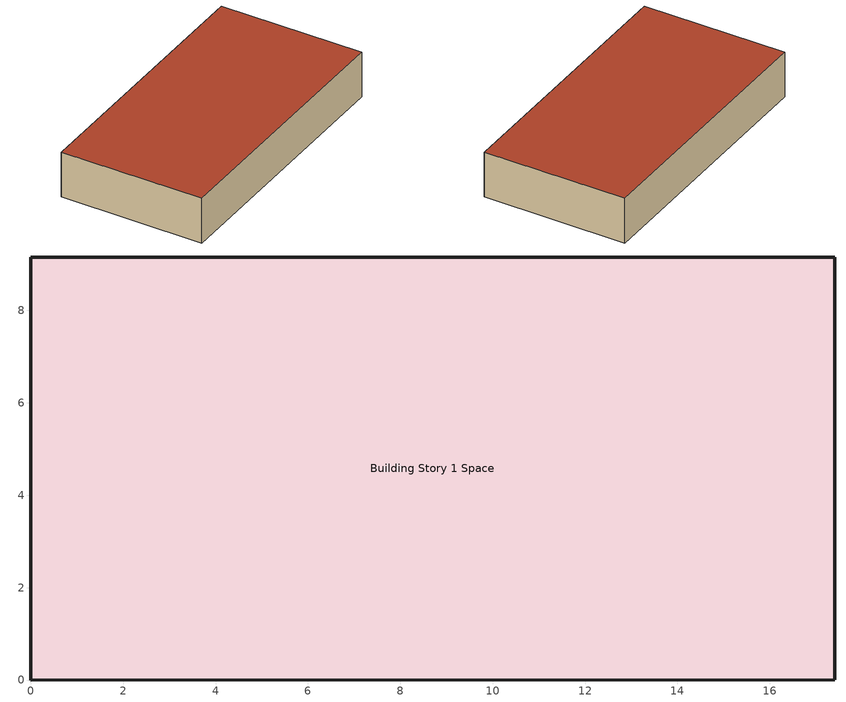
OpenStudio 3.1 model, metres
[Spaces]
Building Story 1 Space
 floor ground: 17.4,0 0,0 0,9.16 17.4,9.16 z0
 wall outside: 0,0 17.4,0 17.4,9.16 0,9.16 0,0 z0:3
 roof outside: 17.4,9.16 0,9.16 0,0 17.4,0 z3
[Building]
Keelson Ln 17301-e: Nominal Floor to Floor Height {m}=3; Default Construction Set=Default Construction Set 1; Standards Number of Stories=1; Standards Number of Above Ground Stories=1
[Site]
Site 1: Latitude {deg}=33.7107; Longitude {deg}=-117.991
[DefaultConstructionSet]
Default Construction Set 1
[Space]
Building Story 1 Space: Building Story=Building Story 1; Thermal Zone=Building Story 1 ThermalZone
[BuildingStory]
Building Story 1: Nominal Z Coordinate {m}=3; Nominal Floor to Floor Height {m}=3
[ThermalZone]
Building Story 1 ThermalZone: Use Ideal Air Loads=No
[Sizing:Zone]
Building Story 1 ThermalZone: Zone Cooling Design Supply Air Temperature Input Method=SupplyAirTemperature; Zone Cooling Design Supply Air Temperature {C}=14; Zone Cooling Design Supply Air Temperature Difference {deltaC}=11.11; Zone Heating Design Supply Air Temperature Input Method=SupplyAirTemperature; Zone Heating Design Supply Air Temperature {C}=40; Zone Heating Design Supply Air Temperature Difference {deltaC}=11.11; Zone Cooling Design Supply Air Humidity Ratio {kg-H2O/kg-air}=0.0085; Zone Heating Design Supply Air Humidity Ratio {kg-H2O/kg-air}=0.008; Cooling Design Air Flow Method=DesignDay; Heating Design Air Flow Method=DesignDay; Account for Dedicated Outdoor Air System=No; Dedicated Outdoor Air System Control Strategy=NeutralSupplyAir; Dedicated Outdoor Air Low Setpoint Temperature for Design {C}=autosize; Dedicated Outdoor Air High Setpoint Temperature for Design {C}=autosize
